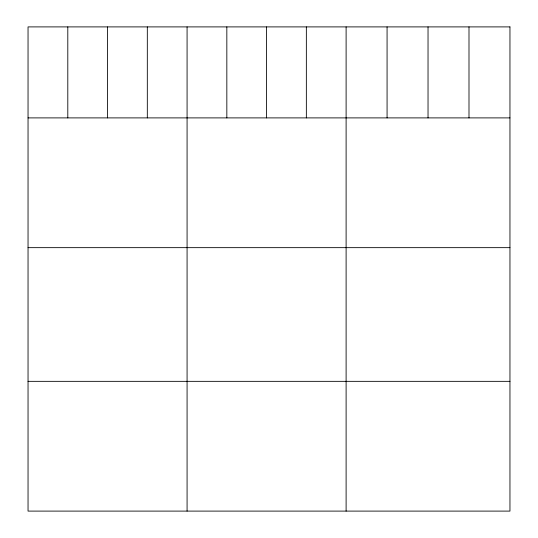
<?xml version="1.0" encoding="UTF-8"?>
<svg xmlns="http://www.w3.org/2000/svg" width="538" height="538" viewBox="0 0 538 538"><rect width="100%" height="100%" fill="white"/><g stroke="black" fill="none" stroke-linecap="round" stroke-linejoin="round"><path stroke-width="0.81" d="M28.043 117.896L509.957 117.896M28.043 247.655L509.957 247.655M28.043 381.341L509.957 381.341M468.995 26.9L468.995 117.896M428.033 26.9L428.033 117.896M387.071 26.9L387.071 117.896M346.109 26.9L346.109 511.1M306.351 26.9L306.351 117.896M266.592 26.9L266.592 117.896M226.834 26.9L226.834 117.896M187.076 26.9L187.076 511.1M147.318 26.9L147.318 117.896M107.56 26.9L107.56 117.896M67.801 26.9L67.801 117.896M509.957 26.9L28.043 26.9L28.043 511.1L509.957 511.1L509.957 26.9"/></g></svg>
